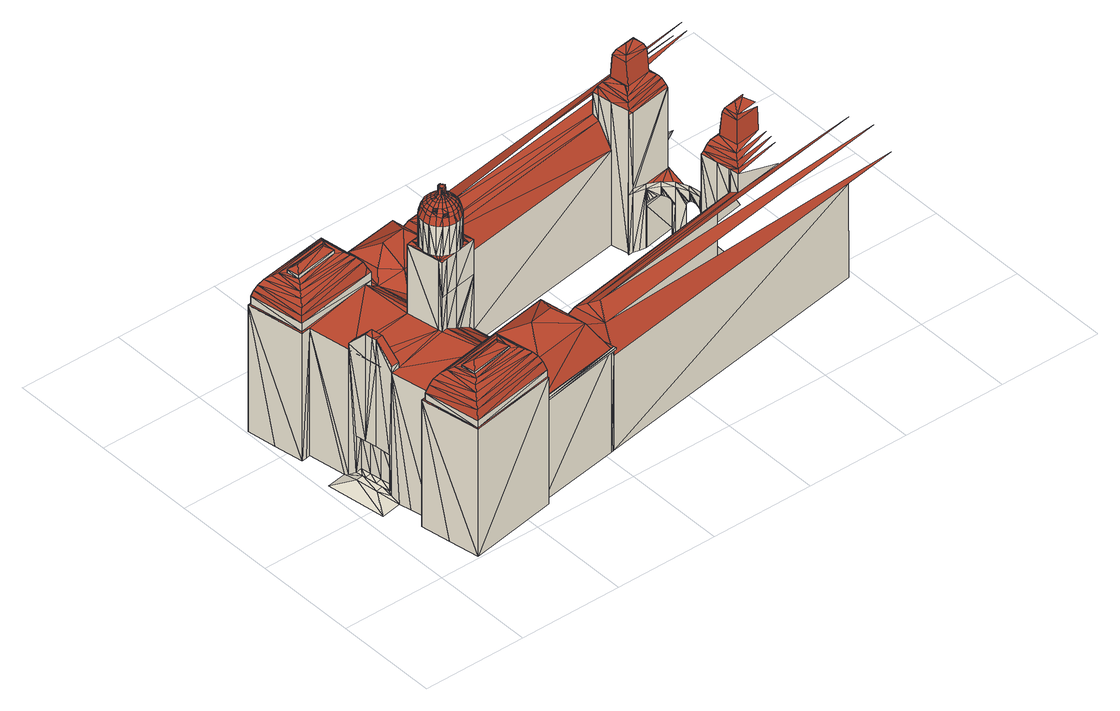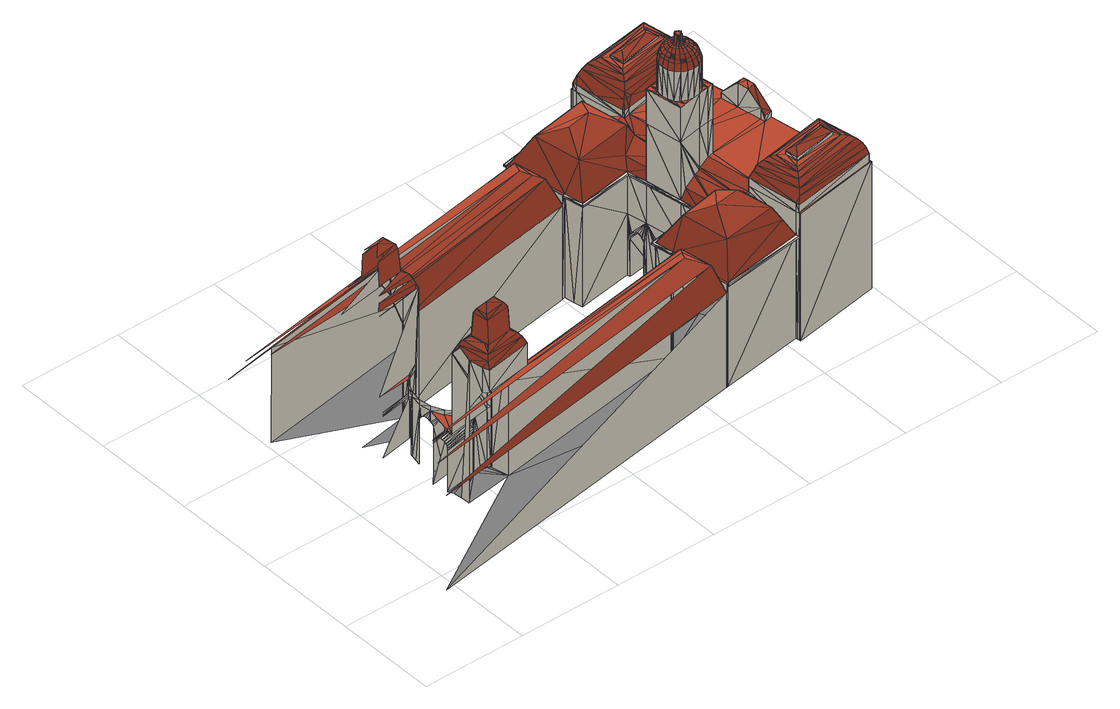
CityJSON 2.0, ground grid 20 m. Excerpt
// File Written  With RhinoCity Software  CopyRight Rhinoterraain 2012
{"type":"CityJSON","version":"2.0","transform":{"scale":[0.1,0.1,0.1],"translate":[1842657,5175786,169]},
"CityObjects":{
"building1":{"type":"Building","geometry":[{"type":"MultiSurface","lod":"2","boundaries":[[[0,1,2]],[[0,3,1]],[[4,2,5]],[[6,5,7]],[[4,0,2]],[[6,7,8]],[[6,4,5]],[[0,9,3]],[[10,6,8]],[[10,8,11]],[[12,10,11]],[[12,11,13]],[[9,3,14]],[[15,12,13]],[[9,0,14]],[[16,17,18]],[[0,4,19]],[[18,17,20]],[[4,6,21]],[[22,15,13]],[[6,10,23]],[[20,17,24]],[[14,0,19]],[[22,13,25]],[[19,4,21]],[[16,17,26]],[[26,17,24]],[[27,14,19]],[[22,25,28]],[[27,29,14]],[[30,20,24]],[[27,31,29]],[[32,22,28]],[[33,20,30]],[[30,24,31]],[[27,30,31]],[[16,18,26]],[[34,30,27]],[[34,35,30]],[[18,20,36]],[[35,33,30]],[[37,27,38]],[[36,20,33]],[[37,34,27]],[[26,24,31]],[[39,33,35]],[[32,28,40]],[[41,42,27]],[[37,43,34]],[[39,44,33]],[[45,46,27]],[[41,43,37]],[[47,32,40]],[[48,41,37]],[[44,36,33]],[[49,43,41]],[[50,40,51]],[[48,49,41]],[[26,18,36]],[[50,47,40]],[[35,34,52]],[[53,49,48]],[[45,49,53]],[[38,27,54]],[[55,56,57]],[[58,45,53]],[[58,49,45]],[[58,59,49]],[[60,61,36]],[[39,35,62]],[[34,43,63]],[[55,64,56]],[[52,34,65]],[[58,60,59]],[[55,57,66]],[[58,61,60]],[[64,56,67]],[[62,35,52]],[[34,63,65]],[[46,61,58]],[[27,68,54]],[[37,38,54,69]],[[70,66,71]],[[48,37,69]],[[44,39,72]],[[43,49,73]],[[57,56,74]],[[50,51,75]],[[76,71,77]],[[74,61,46]],[[63,52,65]],[[66,57,74]],[[72,39,62]],[[43,73,63]],[[74,26,61]],[[53,48,78]],[[79,55,66]],[[63,62,52]],[[36,44,80]],[[70,79,66]],[[55,81,64]],[[56,67,74]],[[49,59,82]],[[60,36,80]],[[76,70,71]],[[59,60,82]],[[68,83,54]],[[78,48,69]],[[80,44,72]],[[49,82,73]],[[64,67,84]],[[74,84,26]],[[58,53,85]],[[73,62,63]],[[83,69,54]],[[73,72,62]],[[86,77,87]],[[21,6,88]],[[86,76,77]],[[46,58,89]],[[85,53,78]],[[23,10,90]],[[60,80,82]],[[67,84,74]],[[82,72,73]],[[83,78,69]],[[82,80,72]],[[91,85,83]],[[85,78,83]],[[92,58,85]],[[89,58,92]],[[19,21,88]],[[86,87,93]],[[94,85,91]],[[94,89,85]],[[89,92,85]],[[95,86,93]],[[27,19,96,68]],[[95,93,97]],[[98,95,97]],[[10,12,99,90]],[[2,1,100]],[[5,2,100]],[[8,7,101]],[[11,8,102]],[[13,11,103]],[[7,5,104]],[[3,1,105]],[[106,97,107]],[[98,97,106]],[[40,28,108]],[[25,13,103]],[[51,40,109]],[[28,25,110]],[[32,47,111]],[[47,50,111]],[[106,107,112]],[[75,51,109]],[[12,15,113]],[[14,3,105]],[[50,75,114]],[[115,106,112]],[[22,32,116]],[[15,22,113]],[[117,112,118]],[[6,23,119]],[[117,115,112]],[[117,118,120]],[[40,108,109]],[[121,75,109]],[[108,28,122]],[[75,121,114]],[[88,6,96]],[[111,50,114]],[[83,68,123]],[[29,14,124]],[[19,88,96]],[[32,111,125]],[[91,83,123]],[[122,28,110]],[[23,90,119]],[[31,29,124]],[[74,46,89,126]],[[110,25,103]],[[103,11,102]],[[102,8,101]],[[32,125,116]],[[89,94,127]],[[1,128,100]],[[129,1,128]],[[101,7,104]],[[130,1,129]],[[131,1,130]],[[105,1,131]],[[132,5,100]],[[5,132,104]],[[26,31,133]],[[77,71,134]],[[22,116,113]],[[114,121,109]],[[66,74,126]],[[99,12,135]],[[96,6,119]],[[12,113,135]],[[108,111,109]],[[87,77,136]],[[93,87,137]],[[111,114,109]],[[94,91,123,127]],[[71,66,138]],[[112,107,139]],[[120,118,140]],[[97,93,137]],[[84,26,141]],[[117,120,140]],[[107,97,142]],[[118,112,143]],[[111,108,125]],[[125,108,122]],[[106,115,144]],[[124,14,105]],[[145,68,96]],[[115,117,144]],[[123,68,145]],[[81,64,146]],[[76,86,147]],[[64,84,146]],[[116,125,122]],[[70,76,148]],[[98,106,149]],[[95,98,150]],[[81,55,151]],[[86,95,147]],[[116,122,110]],[[55,79,152]],[[79,70,153]],[[90,99,119]],[[116,110,103]],[[113,116,103]],[[140,118,143]],[[126,89,127]],[[113,103,102]],[[154,31,124]],[[117,140,155]],[[112,139,143]],[[133,31,154]],[[139,107,156]],[[135,113,102]],[[144,117,155]],[[157,135,102]],[[119,99,158]],[[156,107,142]],[[159,101,104]],[[158,99,135]],[[128,129,100]],[[129,132,100]],[[130,132,129]],[[130,131,132]],[[160,161,162]],[[132,163,104]],[[106,144,164]],[[131,163,132]],[[160,165,161]],[[163,159,104]],[[142,97,137]],[[105,163,131]],[[166,101,159]],[[105,160,163]],[[167,26,133]],[[137,87,136]],[[157,102,101,166]],[[160,168,163]],[[169,170,171]],[[169,145,170]],[[169,123,145]],[[172,26,167]],[[163,173,159]],[[66,126,138]],[[134,71,174]],[[158,135,157]],[[168,173,163]],[[173,166,159]],[[141,26,172]],[[175,145,96]],[[176,123,169]],[[106,164,149]],[[177,178,169]],[[119,158,157,179]],[[96,119,180]],[[178,176,169]],[[181,157,166]],[[176,127,123]],[[71,138,174]],[[171,170,182]],[[170,145,183]],[[184,185,173]],[[177,169,186]],[[169,171,182]],[[187,168,160]],[[77,134,188,136]],[[173,181,166]],[[186,169,189]],[[98,149,150]],[[190,177,186]],[[191,177,190]],[[191,178,177]],[[192,96,180]],[[180,119,179]],[[190,186,189]],[[155,140,143]],[[170,183,182]],[[145,175,183]],[[190,189,193]],[[179,157,181]],[[189,169,194]],[[195,127,176]],[[173,180,181]],[[180,179,181]],[[192,180,173]],[[146,84,141]],[[191,190,196,197]],[[178,191,198]],[[194,169,199]],[[176,178,200]],[[196,190,193,201]],[[95,150,147]],[[139,144,143]],[[200,178,198]],[[193,189,202]],[[144,155,143]],[[189,194,202]],[[203,193,202]],[[204,196,201]],[[76,147,148]],[[198,191,197,205]],[[197,196,204,206]],[[194,199,202]],[[201,193,203,207]],[[96,192,208]],[[175,96,208]],[[195,176,209]],[[127,195,210]],[[204,201,211]],[[199,169,212]],[[187,160,213]],[[176,200,214]],[[200,198,215]],[[203,202,207]],[[173,168,187]],[[216,204,211]],[[217,200,215]],[[218,204,216]],[[204,218,219]],[[216,211,220]],[[205,197,206,221]],[[200,217,214]],[[70,148,222]],[[209,176,214]],[[210,195,209]],[[223,81,146]],[[218,216,224,219]],[[225,217,215]],[[226,81,223]],[[220,211,227]],[[211,201,207,228]],[[216,220,227,224]],[[151,81,226]],[[214,217,225]],[[151,55,152]],[[169,182,229,212]],[[204,219,230]],[[153,70,222]],[[152,79,153]],[[202,199,231]],[[192,173,187,208]],[[206,204,230,232]],[[219,224,233,234]],[[215,198,205,235]],[[224,227,236,233]],[[219,234,230]],[[225,215,237]],[[164,139,156]],[[227,211,238]],[[144,139,164]],[[230,234,233]],[[214,225,239]],[[207,240,241]],[[228,207,241]],[[239,225,237]],[[126,127,210]],[[236,227,238]],[[240,207,242]],[[199,212,231]],[[233,236,238]],[[230,233,238]],[[207,202,231,243]],[[221,206,232,244]],[[228,241,245]],[[237,215,235]],[[241,240,242,246]],[[205,221,247,235]],[[238,211,228,248]],[[183,175,249]],[[182,183,229]],[[228,245,250]],[[245,241,246,250]],[[242,207,243]],[[251,175,208]],[[247,221,244]],[[246,242,252,253]],[[254,187,213]],[[252,242,243]],[[250,246,253,255]],[[228,250,256]],[[253,252,243]],[[248,228,256]],[[232,230,257,258]],[[230,238,259,257]],[[149,164,156]],[[214,239,260]],[[149,156,142]],[[239,237,261]],[[250,255,256]],[[255,253,256]],[[253,243,256]],[[254,208,187]],[[244,232,258,262]],[[238,248,263,259]],[[247,244,264]],[[237,235,265,261]],[[266,267,268]],[[266,269,267]],[[175,251,249]],[[183,249,229]],[[260,239,261]],[[231,212,270]],[[248,256,271]],[[124,154,266]],[[154,269,266]],[[154,272,269]],[[154,273,272]],[[235,247,274,265]],[[149,142,137]],[[210,209,275]],[[209,214,275]],[[276,251,208]],[[154,277,273]],[[243,231,270,278]],[[154,279,277]],[[264,244,262,280]],[[154,281,279]],[[212,229,270]],[[154,282,281]],[[154,283,282]],[[283,284,282]],[[263,248,271,285]],[[286,284,283]],[[256,243,278,287]],[[247,264,288,274]],[[258,257,289,290]],[[257,259,291,289]],[[262,258,290]],[[214,260,292]],[[259,263,293,291]],[[150,149,137]],[[271,256,287,294]],[[262,290,295]],[[296,210,275]],[[275,214,292]],[[297,298,299]],[[260,261,292]],[[280,262,295,300]],[[288,264,280,301]],[[278,270,302]],[[303,126,210,296]],[[133,167,297]],[[167,298,297]],[[167,304,298]],[[293,263,285,305]],[[150,137,136]],[[167,306,304]],[[285,271,294,307]],[[261,265,308,309]],[[167,310,306]],[[289,291,311]],[[292,261,309]],[[167,312,310]],[[290,289,311,313]],[[291,293,311]],[[167,314,312]],[[167,315,314]],[[295,290,313,316]],[[167,317,315]],[[265,274,318,308]],[[300,295,316]],[[270,229,319]],[[301,280,300,320]],[[167,321,317]],[[167,322,321]],[[322,323,321]],[[274,288,324,318]],[[305,285,307,325]],[[326,313,311,327]],[[302,270,319]],[[311,293,305,328]],[[313,326,316]],[[326,327,329]],[[327,311,329]],[[287,278,330,331]],[[147,150,136]],[[278,302,319,330]],[[311,332,333,329]],[[288,301,334,324]],[[335,309,308]],[[276,208,336,337]],[[316,326,338]],[[172,141,339]],[[339,141,340]],[[141,341,340]],[[229,342,319]],[[333,332,343]],[[320,300,316,344]],[[141,345,341]],[[338,326,329]],[[294,287,331,346]],[[141,347,345]],[[348,316,338,349]],[[141,350,347]],[[124,105,351]],[[329,333,343,328]],[[147,136,188]],[[188,134,174]],[[328,305,325,352]],[[141,353,350]],[[307,294,346,354]],[[301,320,355,334]],[[208,254,336]],[[348,349,356]],[[141,357,353]],[[141,358,357]],[[329,328,359]],[[349,338,344,356]],[[141,360,358]],[[355,320,344]],[[344,338,361]],[[141,362,360]],[[126,303,138]],[[328,352,359]],[[325,307,354,363]],[[141,364,362]],[[364,365,362]],[[254,213,366]],[[352,325,363]],[[361,338,367]],[[368,296,369]],[[329,359,370]],[[292,309,371]],[[344,361,367,372]],[[368,303,296]],[[359,352,373,374]],[[355,344,372,375]],[[309,335,376]],[[338,329,370,377]],[[352,363,378,373]],[[334,355,375,379]],[[335,308,380,381]],[[324,334,379,382]],[[359,374,370]],[[367,338,377]],[[363,354,383,378]],[[318,324,382,384]],[[308,318,384,380]],[[374,373,370]],[[354,346,385,383]],[[373,386,387,370]],[[372,367,388,389]],[[390,188,174]],[[388,367,377]],[[335,381,376]],[[371,309,376]],[[346,331,391,385]],[[319,342,392]],[[389,388,377]],[[375,372,389,393]],[[394,389,377,395]],[[266,268,396]],[[268,267,397]],[[124,266,398]],[[387,386,399]],[[267,269,400]],[[331,330,401,391]],[[402,403,303]],[[303,403,138]],[[138,404,174]],[[370,387,399,405]],[[373,378,406]],[[330,319,392,401]],[[269,272,407]],[[368,369,408]],[[377,370,409]],[[394,395,410]],[[272,273,411]],[[370,405,409]],[[395,377,412,410]],[[379,375,393,413]],[[412,377,414]],[[414,377,409]],[[273,277,415]],[[378,383,416,406]],[[376,381,380]],[[342,229,417]],[[405,418,409]],[[412,414,409,418]],[[405,373,406,419]],[[277,279,420]],[[393,389,421]],[[342,422,392]],[[279,281,423]],[[148,147,188,390]],[[281,282,423]],[[389,412,424,421]],[[403,404,138]],[[404,390,174]],[[282,284,425]],[[283,154,426]],[[402,303,368]],[[382,379,413,427]],[[284,286,428]],[[286,283,429]],[[418,405,419,430]],[[133,154,431]],[[412,418,430,432]],[[249,251,433]],[[229,249,434]],[[416,383,385,435]],[[413,393,421,436]],[[424,412,432]],[[419,406,416,437]],[[384,382,427,438]],[[251,276,433]],[[439,337,336]],[[440,403,402]],[[297,299,441]],[[385,391,442,435]],[[133,297,443]],[[299,298,444]],[[422,342,417]],[[380,384,438,445]],[[298,304,446]],[[436,421,424,447]],[[304,306,448]],[[371,376,449]],[[430,419,437,450]],[[306,310,451]],[[376,380,445,452]],[[276,337,433]],[[222,148,390]],[[391,401,453,442]],[[424,432,454,447]],[[310,312,455]],[[427,413,436,456]],[[432,430,450,454]],[[440,402,368]],[[312,314,457]],[[146,223,403]],[[403,223,404]],[[404,153,390]],[[458,459,403]],[[223,153,404]],[[437,416,435,460]],[[153,222,390]],[[392,422,461]],[[458,462,459]],[[314,315,463]],[[226,153,223]],[[401,392,464,453]],[[449,376,452]],[[226,151,153]],[[465,124,351]],[[151,152,153]],[[315,317,466]],[[317,321,466]],[[268,397,396]],[[398,266,396]],[[465,124,398]],[[267,400,397]],[[321,323,467]],[[322,167,468]],[[323,322,469]],[[269,407,400]],[[445,438,470]],[[438,471,470]],[[272,411,407]],[[471,438,472]],[[445,470,473]],[[273,415,411]],[[461,422,417]],[[392,461,464]],[[438,427,456,474]],[[296,275,475]],[[275,292,475]],[[456,436,447,476]],[[417,229,434]],[[172,167,477]],[[277,420,415]],[[470,471,472,478]],[[369,296,475]],[[445,473,479]],[[450,437,460,480]],[[172,339,481]],[[339,340,482]],[[340,341,483]],[[341,345,484]],[[279,423,420]],[[473,470,478,479]],[[460,435,442,485]],[[345,347,486]],[[472,438,474]],[[282,425,423]],[[347,350,487]],[[447,454,488,476]],[[284,428,425]],[[154,431,426]],[[429,283,426]],[[286,429,428]],[[350,353,489]],[[454,450,480,488]],[[478,472,490,491]],[[353,357,492]],[[493,461,417]],[[479,478,491,494]],[[337,439,433]],[[490,472,474]],[[249,433,434]],[[464,461,493]],[[357,358,495]],[[371,449,496]],[[445,479,497]],[[408,498,499]],[[408,369,475]],[[491,490,474]],[[442,453,500,485]],[[292,371,501]],[[358,360,502]],[[439,336,503]],[[360,362,502]],[[504,133,431]],[[362,365,505]],[[364,141,506]],[[365,364,507]],[[449,452,508]],[[452,445,497,509]],[[479,494,497]],[[494,491,497]],[[491,474,497]],[[510,440,368]],[[474,456,476,511]],[[512,476,488]],[[513,476,512]],[[368,408,499]],[[299,444,441]],[[443,297,441]],[[504,133,443]],[[476,513,514]],[[298,446,444]],[[453,464,515,500]],[[480,460,485,516]],[[512,488,517]],[[304,448,446]],[[498,408,475]],[[513,512,518,514]],[[306,451,448]],[[508,452,509]],[[517,488,519]],[[493,417,520]],[[512,517,519,518]],[[464,493,515]],[[476,514,511]],[[310,455,451]],[[496,449,508]],[[514,518,521,522]],[[510,368,523]],[[511,514,522]],[[499,498,524]],[[312,457,455]],[[518,519,525,521]],[[488,480,516,526]],[[511,522,521]],[[497,474,511,527]],[[213,160,528]],[[519,488,526]],[[146,141,529]],[[530,439,503]],[[314,463,457]],[[493,520,515]],[[351,465,531]],[[315,466,463]],[[396,397,531]],[[465,396,531]],[[525,519,526]],[[516,485,500,532]],[[397,400,531]],[[511,521,526]],[[508,509,533]],[[521,525,526]],[[321,467,466]],[[465,398,396]],[[167,534,468]],[[323,469,467]],[[469,322,468]],[[496,508,533]],[[531,535,503]],[[520,417,434]],[[400,535,531]],[[477,167,534]],[[509,497,527,536]],[[407,535,400]],[[439,530,433]],[[527,511,526,537]],[[535,530,503]],[[411,535,407]],[[526,516,532,537]],[[533,509,538]],[[415,535,411]],[[532,500,515,539]],[[475,292,501]],[[524,498,475]],[[371,496,501]],[[420,535,415]],[[477,172,481]],[[481,339,482]],[[340,483,482]],[[496,533,538]],[[341,484,483]],[[515,520,540]],[[345,486,484]],[[423,535,420]],[[538,509,536]],[[530,503,541]],[[542,543,544]],[[347,487,486]],[[425,535,423]],[[540,520,434]],[[428,535,425]],[[350,489,487]],[[431,545,426]],[[545,429,426]],[[429,535,428]],[[545,535,429]],[[515,540,539]],[[353,492,489]],[[536,527,537,546]],[[357,495,492]],[[537,532,539,546]],[[545,504,535]],[[358,502,495]],[[538,536,546]],[[362,505,502]],[[540,547,539]],[[504,441,535]],[[441,444,535]],[[365,507,505]],[[141,548,506]],[[444,446,535]],[[507,364,506]],[[160,162,549]],[[165,161,550]],[[523,368,551]],[[547,546,539]],[[446,448,535]],[[529,141,548]],[[160,105,549]],[[547,538,546]],[[552,542,530]],[[530,552,433]],[[535,553,530]],[[433,475,434]],[[504,443,441]],[[501,540,434]],[[554,542,544]],[[552,530,541]],[[448,553,535]],[[501,547,540]],[[501,538,547]],[[162,161,555]],[[368,499,551]],[[496,538,501]],[[552,554,542]],[[552,475,433]],[[553,552,530]],[[475,501,434]],[[544,556,541]],[[451,553,448]],[[455,553,451]],[[457,553,455]],[[463,553,457]],[[552,524,475]],[[466,553,463]],[[499,524,557]],[[467,553,466]],[[556,554,544]],[[558,552,541]],[[469,553,467]],[[534,477,468]],[[477,469,468]],[[557,524,552]],[[477,553,469]],[[556,558,541]],[[477,481,553]],[[481,482,553]],[[482,483,553]],[[483,484,553]],[[366,213,528]],[[553,559,552]],[[484,559,553]],[[510,523,560]],[[486,559,484]],[[487,559,486]],[[551,499,557]],[[560,523,551]],[[489,559,487]],[[559,557,552]],[[492,559,489]],[[495,559,492]],[[502,559,495]],[[556,561,554]],[[558,557,552]],[[505,559,502]],[[507,559,505]],[[548,529,506]],[[529,507,506]],[[529,559,507]],[[336,254,562]],[[254,366,562]],[[351,105,563]],[[503,336,562]],[[564,366,528]],[[528,160,549]],[[366,564,562]],[[105,563,549]],[[510,560,565]],[[550,161,566]],[[549,162,567]],[[560,551,565]],[[161,566,555]],[[567,162,555]],[[351,531,568]],[[531,503,569]],[[541,503,569]],[[544,543,570]],[[440,510,571]],[[544,541,572]],[[562,564,528]],[[551,557,573]],[[146,529,574]],[[146,403,575]],[[458,403,576]],[[577,351,563]],[[403,440,576]],[[462,459,578]],[[462,458,578]],[[503,562,569]],[[559,529,579]],[[557,559,579]],[[561,556,580]],[[565,551,573]],[[557,558,581]],[[582,351,577]],[[558,556,581]],[[510,565,571]],[[568,351,582]],[[568,531,569]],[[541,569,583]],[[544,570,572]],[[584,528,549]],[[562,528,584]],[[572,541,583]],[[549,563,585]],[[563,586,585]],[[587,550,566]],[[549,585,567]],[[573,557,579]],[[586,588,585]],[[566,587,555]],[[587,567,555]],[[589,563,586]],[[590,549,567]],[[569,562,584]],[[590,584,549]],[[589,577,563]],[[589,586,588]],[[585,591,567]],[[571,565,573]],[[529,592,579]],[[575,146,574]],[[574,529,592]],[[591,590,567]],[[440,571,576]],[[579,557,581]],[[577,582,584]],[[580,556,593]],[[582,569,584]],[[556,593,581]],[[591,585,594]],[[577,584,589]],[[568,569,582]],[[572,570,595]],[[569,584,590]],[[589,584,591]],[[591,584,590]],[[572,595,596]],[[575,403,576]],[[583,569,590]],[[596,572,590]],[[572,583,590]],[[459,597,578]],[[598,591,594]],[[458,576,599]],[[578,458,599]],[[571,573,600]],[[598,594,601]],[[600,573,579]],[[601,594,602]],[[592,574,579]],[[574,600,579]],[[603,604,580]],[[600,579,581]],[[576,571,600]],[[603,580,593]],[[605,600,581]],[[593,603,581]],[[600,574,606]],[[603,605,581]],[[574,607,606]],[[600,606,605]],[[607,608,606]],[[575,574,607]],[[609,607,608]],[[606,610,605]],[[611,576,600,605]],[[609,575,607]],[[612,609,608]],[[610,611,605]],[[610,606,613]],[[575,576,609]],[[614,610,613]],[[609,576,612]],[[612,576,610]],[[610,576,611]],[[599,576,611]],[[578,597,615]],[[615,578,611]],[[578,599,611]],[[614,613,616]],[[614,616,617]],[[589,588,618]],[[589,591,618]],[[591,598,619]],[[598,601,620]],[[601,602,621]],[[606,608,622]],[[613,606,622]],[[612,608,623]],[[616,613,624]],[[617,616,625]],[[585,588,626]],[[627,598,620]],[[618,591,619]],[[619,598,627]],[[620,601,621]],[[608,623,622]],[[624,613,622]],[[594,585,628]],[[625,616,624]],[[602,594,629]],[[618,588,630]],[[612,610,631]],[[610,614,632]],[[614,617,633]],[[634,621,635]],[[634,620,621]],[[636,620,634]],[[634,635,637]],[[636,627,620]],[[636,634,637]],[[638,627,636]],[[638,636,637]],[[638,619,627]],[[639,638,637]],[[640,619,638]],[[640,618,619]],[[639,637,641]],[[640,642,618]],[[639,640,638]],[[643,639,641]],[[643,641,644]],[[642,618,645]],[[642,640,645]],[[640,639,646]],[[647,643,644]],[[645,640,648]],[[649,644,650]],[[647,644,649]],[[645,618,651]],[[652,649,650,653]],[[626,588,630]],[[648,654,655]],[[645,648,651]],[[656,652,653]],[[656,653,657]],[[658,659,660]],[[661,658,660]],[[662,661,660]],[[663,662,660]],[[664,663,660]],[[658,661,665]],[[659,658,666]],[[664,623,663]],[[662,661,667]],[[660,659,668]],[[663,662,667]],[[664,660,669]],[[622,623,664]],[[661,667,665]],[[658,665,666]],[[659,666,668]],[[623,663,667]],[[655,654,670]],[[651,648,655]],[[621,602,671]],[[672,622,664]],[[672,624,622]],[[673,664,669]],[[656,657,674]],[[673,672,664]],[[675,624,672]],[[675,625,624]],[[676,673,669]],[[676,669,677]],[[651,655,678]],[[623,667,679]],[[675,672,673]],[[651,678,680]],[[680,678,681]],[[678,655,682]],[[650,644,683]],[[637,635,684]],[[644,641,685]],[[641,637,686]],[[635,621,687]],[[666,665,688]],[[665,667,689]],[[674,657,690]],[[676,677,691]],[[656,674,690]],[[692,677,693]],[[623,679,694]],[[691,677,692]],[[667,679,689]],[[657,653,695]],[[655,670,696]],[[682,655,697]],[[665,689,688]],[[698,676,691]],[[699,682,697]],[[700,692,693]],[[700,691,692]],[[653,650,683,695]],[[643,647,701]],[[700,676,698]],[[702,699,697]],[[652,656,703]],[[704,700,693,705]],[[700,698,691]],[[679,694,689]],[[639,643,706]],[[697,655,696]],[[707,702,697]],[[704,705,708]],[[647,649,701]],[[690,657,709]],[[710,707,697]],[[689,694,711]],[[711,694,712]],[[713,704,708]],[[694,714,712]],[[649,652,703,715]],[[689,711,716]],[[648,640,717]],[[640,646,718]],[[719,710,697]],[[689,716,720]],[[656,690,721]],[[651,618,722]],[[689,720,723]],[[713,708,724]],[[646,639,706,725]],[[688,689,726]],[[689,723,727]],[[655,648,717]],[[697,696,728]],[[719,697,729]],[[730,719,729]],[[689,727,731]],[[732,730,729]],[[689,733,726]],[[689,731,733]],[[734,732,729]],[[729,697,728]],[[693,677,735]],[[677,669,736]],[[681,678,737]],[[738,734,729]],[[680,681,739]],[[669,660,740]],[[678,682,741]],[[742,743,744]],[[617,625,745]],[[746,738,729]],[[682,699,747]],[[733,731,748]],[[744,746,729]],[[742,744,749]],[[733,748,750]],[[660,668,751]],[[724,708,752]],[[749,744,729]],[[733,750,753]],[[713,724,752]],[[708,705,754]],[[666,665,755]],[[668,666,755]],[[733,753,756]],[[733,756,757]],[[726,733,758]],[[733,757,759]],[[705,693,735,754]],[[673,676,760]],[[704,713,761]],[[729,728,762]],[[749,729,763]],[[733,759,764]],[[726,758,765]],[[733,764,758]],[[766,749,763]],[[665,689,767]],[[763,729,762]],[[625,675,768]],[[759,769,764]],[[770,771,764]],[[769,770,764]],[[676,700,760]],[[752,708,772]],[[771,773,764]],[[766,774,775]],[[623,694,776]],[[774,766,763]],[[675,673,777]],[[764,773,758]],[[700,704,761,778]],[[775,774,779]],[[780,774,763]],[[781,780,763]],[[612,623,631]],[[758,773,782]],[[783,763,762]],[[713,752,784]],[[785,781,763]],[[765,758,785]],[[785,786,781]],[[785,787,786]],[[782,773,788]],[[758,782,789]],[[783,785,763]],[[758,789,790]],[[785,791,787]],[[772,708,754]],[[758,790,792]],[[765,785,783]],[[758,792,785]],[[785,793,791]],[[782,788,794]],[[785,795,793]],[[785,792,795]],[[711,712,796]],[[694,714,797]],[[712,714,798]],[[735,677,736]],[[716,711,799]],[[720,716,800]],[[723,720,801]],[[713,784,761]],[[689,733,767]],[[736,669,740]],[[727,723,802]],[[740,660,751]],[[784,752,772]],[[731,727,803]],[[748,731,803]],[[750,748,804]],[[753,750,804]],[[751,668,755]],[[665,767,755]],[[756,753,805]],[[700,778,760]],[[757,756,806]],[[733,758,767]],[[759,757,807]],[[761,784,772]],[[761,772,754]],[[769,759,808]],[[771,770,809]],[[770,769,810]],[[771,773,809]],[[811,778,735]],[[778,761,754,735]],[[673,760,812]],[[773,788,809]],[[813,778,811]],[[797,714,814]],[[814,714,798]],[[758,785,815]],[[816,778,813]],[[811,735,736]],[[799,711,796]],[[712,798,796]],[[716,799,800]],[[720,800,801]],[[776,694,797]],[[813,811,736]],[[673,812,777]],[[723,801,802]],[[768,675,777]],[[727,802,803]],[[748,803,804]],[[760,813,736]],[[816,813,760]],[[778,816,760]],[[767,758,815]],[[760,736,740]],[[812,760,740]],[[812,740,817]],[[776,817,797]],[[776,818,817]],[[819,812,817]],[[818,820,817]],[[820,819,817]],[[777,812,819]],[[820,768,819]],[[768,777,819]]],"semantics":{"surfaces":[{"type":"WallSurface"},{"type":"RoofSurface"},{"type":"GroundSurface"}],"values":[0,0,1,0,1,1,0,0,1,1,1,1,2,1,0,0,1,0,0,1,1,0,0,1,1,2,2,0,1,0,0,0,1,0,0,0,0,0,0,0,0,0,0,0,2,0,1,1,0,0,1,0,1,0,0,0,0,0,0,0,0,0,0,0,0,0,0,0,0,0,0,0,0,0,1,0,2,0,0,0,0,1,0,1,0,0,0,1,1,0,0,1,0,0,0,1,1,0,0,0,0,0,0,0,1,0,0,1,0,0,2,0,1,0,0,0,1,0,1,0,1,1,0,0,0,0,0,0,0,1,0,1,1,0,0,0,1,1,1,1,1,0,1,1,1,1,0,2,1,1,1,1,0,1,1,0,1,1,1,2,1,1,1,1,0,0,0,1,0,1,1,1,0,0,1,2,1,1,1,1,0,2,1,1,1,1,1,1,0,2,1,2,2,2,1,0,2,1,1,1,1,1,0,1,0,1,1,0,1,0,1,1,1,2,1,1,0,1,1,1,2,1,0,1,2,1,2,1,1,1,1,0,1,1,1,0,1,1,1,1,1,1,2,1,0,2,1,1,0,1,1,1,1,1,0,0,0,0,0,0,1,0,0,0,1,0,1,0,2,1,1,0,0,0,0,2,0,0,0,1,0,0,2,1,0,1,1,1,0,1,1,0,0,0,0,1,1,1,1,1,0,1,1,0,0,0,0,0,0,1,0,0,0,1,1,0,0,0,0,2,1,0,1,1,1,1,0,0,0,0,0,0,1,1,1,1,0,1,1,1,0,0,1,1,1,1,0,1,1,1,0,1,1,1,1,1,1,0,0,2,1,0,2,1,1,1,2,1,0,1,1,0,1,0,1,1,1,1,1,1,0,1,1,1,1,1,1,1,0,1,1,1,0,1,1,1,1,1,1,1,1,1,0,0,1,1,1,1,1,1,1,1,1,1,1,1,1,1,1,1,1,0,1,1,1,1,1,1,1,1,0,0,0,0,0,0,1,0,0,0,0,1,1,0,0,1,0,1,0,1,0,0,0,0,0,1,0,1,1,1,1,1,1,1,1,1,1,0,0,0,0,1,1,1,1,0,0,0,1,1,0,1,1,0,1,0,0,1,1,0,0,1,0,1,1,0,1,0,0,0,1,1,1,0,1,1,1,1,1,1,1,1,1,1,1,1,0,0,0,0,1,1,0,1,1,0,1,0,2,1,1,1,1,0,1,1,1,1,0,0,1,1,0,1,1,0,0,1,1,0,0,1,1,1,1,1,0,1,1,1,1,0,1,1,1,1,1,1,1,1,1,1,1,1,1,1,1,1,0,0,1,0,1,1,1,0,0,0,1,0,1,0,0,0,1,1,1,0,1,1,1,0,1,1,1,1,1,0,1,1,0,1,1,1,0,1,0,0,1,0,1,0,0,0,0,0,1,0,0,1,2,1,0,0,1,1,1,1,1,0,1,1,0,1,0,0,1,1,0,1,0,0,1,0,1,0,1,1,1,0,1,1,1,0,0,0,0,0,0,1,0,0,0,0,0,1,0,0,2,0,0,0,0,0,0,0,0,0,0,0,1,1,0,1,1,0,1,0,1,0,0,1,0,2,0,1,0,1,1,0,0,0,0,0,1,1,0,1,0,0,1,0,0,0,0,0,1,1,0,1,1,0,1,0,0,0,1,1,1,0,1,1,0,0,1,0,2,0,0,0,0,1,1,1,1,1,1,1,1,1,0,0,0,1,0,1,1,1,0,0,1,0,0,1,1,1,0,1,0,1,1,1,1,1,0,1,1,1,1,1,1,2,1,0,0,0,0,0,0,1,1,0,1,0,1,0,0,0,0,0,1,0,1,0,2,1,0,0,1,0,0,1,0,0,1,0,0,0,0,0,0,0,1,0,0,0,0,0,0,0,0,0,1,0,0,0,0,0,0,0,0,1,0,1,0,0,0,0,0,0,0,0,0,0,0,0,0,1,0,0,2,0,0,0,0,0,0,0,1,0,0,0,1,1,0,1,1,0,0,0,0,0,0,0,0,0,0,0,1,0,0,0,0,0,0,1,0,0,0,0,0,0,1,0,0,1,0,0,1,1,0,0,0,0,0,0,0,0,0,0,0,0,1,1,2,1,1,1,1,0,1,0,0,1,0,0,0,0,0,0,1,0,1,1,2,0,0,2,1,0,0,1,0,0,0,1,0,2,0,1,2,0,0,0,1,1,0,0,0,0,0,1,0,0,0,2,1,1,1,2,2,0,1,0,2,2,0,1,0,0,0,0,0,1,0,0,0,0,0,0,0,0,0,0,0,0,1,0,0,1,1,1,1,0,0,0,0,1,0,0,0,0,0,0,0,0,2,2,0,1,2,2,0,1,0,1,0,0,0,0,0,0,0,1,1,2,0,1,1,1,0,1,2,1,1,0,1,0,1,1,0,1,1,1,1,2,0,1,1,0,0,0,1,0,1,0,1,0,1,0,0,1,0,1,1,1,2,0,1,1,0,1,1,2,1,0,0,0,1,1,0,0,0,0,0,0,0,0,2,1,2,1,0,0,0,0,2,0,0,1,0,0,1,1,1,0,0,1,1,0,2,1,0,0,0,1,1,1,1,0,0,0,1,1,1,1,2,1,0,1,0,0,0,1,0,0,0,1,1,1,0,1,1,0,0,1,0,0,1,1,1,0,0,0,1,0,1,0,0,0,0,0,1,2,0,1,1,0,0,1,0,0,0,0,0,0,0,0,0,1,1,0,0,0,1,0,0,1,0,0,0,0,0,0,1,1,0,0,1,1,0,0,0,0,0,0,1,1,1,0,0,0,0,0,0,1,0,0,0,0,0,1,1,0,0,2,0,1,0,1,0,0,0,2,0,0,1,0,0,0,0,0,0,0,0,0,1,0,0,0,0,0,0,0,0,2,0,1,0,0,0,1,1,1,0,1,1,0,0,0,0,1,0,0,1,0,1,0,1,1,0,0,0,2,0,1,1,2,0,2,2,1,0,1,0,0,0,0,2,1,1,0,0,0,0,1,1,1,1,1,1,1,0,0,1,0,0,1,0,0]}}]}
},
"vertices":[
[60,120,261],[80,4,1],[80,4,261],[70,62,1],[64,116,261],[82,8,261],[64,116,275],[82,8,275],[86,14,292],[60,120,1],[69,112,292],[90,19,303],[75,109,303],[96,28,313],[82,123,1],[83,103,313],[13,295,1],[30,180,1],[44,262,17],[82,123,261],[50,220,17],[87,119,261],[93,96,320],[87,119,275],[69,186,1],[103,37,320],[52,301,1],[67,203,261],[111,46,324],[74,163,1],[67,203,9],[70,186,1],[103,90,324],[64,222,17],[66,206,92],[66,206,17],[58,264,17],[63,236,310],[67,203,273],[63,236,17],[117,56,324],[63,236,261],[61,244,261],[63,236,92],[59,258,17],[59,258,261],[53,293,261],[112,83,324],[61,244,310],[59,258,92],[112,83,328],[117,56,328],[81,208,17],[59,258,310],[84,205,273],[4,483,261],[22,371,1],[22,371,261],[53,293,273],[56,278,92],[56,278,17],[53,293,5],[75,238,17],[75,238,92],[13,427,1],[81,208,92],[25,376,261],[31,372,1],[84,205,261],[78,239,310],[8,481,278],[25,376,278],[72,260,17],[72,260,92],[40,374,261],[129,72,337],[11,478,290],[28,379,290],[75,261,310],[8,481,261],[69,280,17],[4,483,1],[69,280,92],[78,239,261],[40,374,1],[70,286,283],[16,474,301],[32,384,301],[148,130,261],[69,296,261],[148,130,275],[75,261,261],[69,296,273],[38,392,311],[70,286,261],[25,469,311],[222,142,261],[44,402,317],[35,462,317],[213,136,292],[252,33,261],[246,41,292],[240,45,303],[232,50,313],[251,36,275],[250,43,1],[45,456,321],[52,411,321],[202,71,324],[202,71,328],[222,57,320],[197,98,324],[60,424,321],[218,125,313],[197,98,328],[56,448,321],[212,116,320],[56,448,328],[60,424,328],[222,142,275],[69,438,338],[186,82,337],[214,63,324],[195,238,261],[234,205,1],[207,108,324],[180,402,261],[184,303,261],[252,33,1],[252,35,1],[251,36,1],[251,40,1],[251,36,261],[226,257,1],[180,402,278],[225,134,303],[182,410,301],[173,416,311],[194,404,261],[145,437,321],[130,447,338],[211,338,1],[165,422,317],[145,437,328],[142,462,321],[196,231,261],[178,502,1],[168,499,301],[172,504,290],[156,481,317],[162,490,311],[176,512,1],[176,512,261],[177,509,261],[229,232,1],[142,462,328],[158,429,321],[229,138,292],[223,137,292],[250,43,275],[250,43,213],[251,36,210],[251,36,214],[250,43,261],[152,474,321],[250,43,210],[244,84,275],[221,288,1],[244,84,234],[195,238,402],[196,231,331],[196,231,402],[216,307,1],[234,139,261],[194,404,278],[207,233,261],[184,303,402],[194,262,402],[192,273,402],[233,144,275],[233,144,261],[234,139,275],[207,233,402],[207,233,331],[223,137,261],[229,138,261],[195,260,402],[250,142,261],[187,407,290],[200,252,402],[194,262,462],[192,273,462],[233,144,259],[200,252,462],[205,247,402],[184,303,331],[198,263,476],[197,273,476],[194,285,462],[208,244,402],[194,285,402],[204,255,478],[208,244,462],[205,247,462],[202,263,482],[199,283,478],[201,274,482],[210,247,476],[239,174,248],[195,305,331],[195,305,261],[206,256,482],[218,239,402],[264,74,268],[195,305,402],[198,292,462],[205,260,484],[195,287,402],[205,262,484],[206,263,485],[206,259,484],[201,283,482],[177,509,278],[178,505,1],[207,261,485],[198,292,402],[177,509,1],[208,260,485],[213,250,482],[230,237,402],[207,266,488],[218,239,462],[206,274,488],[208,262,487],[207,264,487],[203,293,476],[209,260,487],[199,295,462],[211,260,488],[199,295,402],[213,247,478],[214,247,479],[215,246,478],[220,243,476],[207,281,488],[214,248,481],[216,246,479],[205,291,482],[216,254,488],[230,237,331],[216,247,481],[230,237,248],[218,244,478],[218,245,479],[249,167,268],[218,246,481],[221,246,482],[214,268,494],[213,274,494],[217,264,494],[207,303,402],[207,303,462],[214,279,494],[221,260,494],[211,288,488],[210,300,476],[234,205,78],[234,204,87],[234,204,82],[233,206,91],[230,237,462],[223,251,488],[233,210,95],[232,214,97],[212,298,482],[215,308,331],[234,238,246],[231,218,98],[230,241,476],[231,223,97],[217,284,494],[230,227,95],[230,230,91],[229,232,78],[229,232,87],[225,258,494],[229,233,82],[230,244,482],[216,293,488],[220,270,496],[220,274,496],[222,267,496],[215,308,402],[225,265,496],[231,250,488],[220,277,496],[215,308,250],[226,257,79],[225,257,88],[226,256,84],[222,281,496],[220,288,494],[234,238,462],[194,404,250],[225,260,93],[228,263,496],[225,263,96],[231,257,494],[219,305,476],[215,308,462],[224,267,98],[227,270,501],[223,272,99],[225,274,501],[222,277,98],[222,281,96],[226,276,501],[221,285,93],[220,302,482],[241,239,462],[224,283,496],[221,287,88],[221,288,79],[221,288,84],[222,297,488],[231,262,496],[225,274,514],[227,270,514],[230,268,501],[229,270,514],[240,243,476],[239,246,482],[227,270,402],[229,270,402],[225,290,494],[217,309,462],[270,189,230],[241,239,242],[228,277,514],[216,307,79],[216,307,86],[216,308,89],[241,239,402],[230,268,402],[228,280,501],[216,310,93],[238,251,488],[215,314,96],[226,276,402],[228,277,402],[214,318,98],[280,205,1],[232,267,501],[214,322,99],[236,258,494],[228,285,496],[228,280,402],[213,327,98],[212,331,96],[232,267,514],[211,335,93],[228,280,514],[211,337,89],[235,263,496],[211,338,79],[211,338,84],[294,127,293],[232,281,514],[208,403,243],[217,309,248],[236,271,514],[228,310,402],[232,281,501],[236,269,501],[236,269,514],[231,286,496],[228,310,462],[235,278,514],[238,265,496],[230,291,494],[229,307,476],[226,310,462],[230,298,488],[241,260,494],[229,303,482],[245,255,488],[236,269,402],[236,271,402],[234,281,514],[234,281,501],[178,502,278],[247,250,482],[251,245,462],[235,285,496],[234,281,402],[235,278,402],[279,211,82],[279,211,87],[279,212,78],[238,272,402],[278,213,91],[249,248,476],[194,404,213],[178,502,213],[178,502,261],[238,272,501],[241,267,496],[278,217,95],[226,310,243],[239,274,514],[237,278,402],[277,221,97],[237,278,501],[236,290,494],[237,278,514],[276,225,98],[245,264,494],[262,242,402],[239,274,501],[242,271,496],[276,230,97],[238,283,496],[251,245,402],[275,234,95],[241,281,496],[275,237,91],[274,239,78],[237,297,488],[274,239,87],[274,240,82],[243,274,496],[274,239,1],[242,278,496],[273,244,331],[273,244,402],[250,260,488],[240,288,494],[247,269,494],[238,302,482],[262,242,230],[194,488,243],[270,263,84],[254,257,482],[270,264,79],[270,264,88],[239,305,476],[270,267,93],[244,284,494],[269,270,96],[240,309,402],[248,274,494],[269,274,98],[240,309,462],[256,255,476],[247,279,494],[268,279,99],[244,294,488],[267,284,98],[177,509,214],[178,502,210],[253,267,488],[259,253,402],[177,509,210],[267,288,96],[259,253,462],[279,212,1],[266,292,93],[266,294,88],[266,295,79],[265,295,84],[241,303,479],[241,302,481],[243,301,481],[241,303,478],[247,298,482],[262,316,331],[250,288,488],[262,316,1],[243,302,479],[243,302,478],[254,274,488],[262,316,79],[262,316,86],[262,317,89],[262,319,93],[258,265,482],[261,322,96],[260,327,98],[253,282,488],[259,331,99],[245,300,481],[245,300,479],[258,336,98],[260,255,402],[246,301,478],[258,340,96],[250,314,402],[248,301,476],[228,310,242],[241,368,230],[261,264,476],[262,316,402],[257,343,93],[280,205,213],[270,264,1],[256,346,89],[256,346,79],[256,347,84],[250,304,402],[250,304,462],[207,476,268],[253,292,482],[252,286,487],[251,287,487],[252,288,485],[264,263,462],[259,274,482],[253,284,487],[253,286,485],[254,284,485],[264,263,402],[254,287,484],[253,289,484],[216,414,268],[250,314,230],[255,285,484],[258,283,482],[256,294,476],[379,94,268],[255,354,1],[273,244,213],[280,205,127],[262,274,476],[252,302,402],[266,295,1],[273,244,127],[258,296,462],[260,284,476],[258,296,402],[265,274,462],[265,274,402],[284,213,214],[273,244,211],[280,205,211],[284,213,211],[273,244,1],[263,286,462],[263,286,402],[256,346,1],[413,70,213],[413,70,210],[247,385,268],[262,316,213],[262,316,127],[262,316,211],[420,66,214],[261,351,211],[255,354,213],[261,351,214],[255,354,127],[242,433,295],[255,354,211],[364,186,268],[413,70,1],[342,135,293],[291,440,295],[420,66,210],[419,71,214],[387,222,1],[387,222,213],[387,222,211],[313,492,268],[391,228,211],[327,400,268],[356,410,1],[339,526,1],[339,526,213],[393,185,1],[342,531,210],[362,373,213],[362,373,211],[369,370,214],[390,204,1],[391,228,214],[393,185,213],[419,71,194],[416,70,1],[419,71,210],[419,71,1],[399,187,1],[399,187,214],[399,187,194],[362,373,1],[369,370,211],[426,100,241],[393,185,211],[399,187,211],[339,526,210],[415,162,241],[342,531,214],[356,410,213],[430,149,248],[445,135,256],[362,411,211],[356,410,211],[362,411,214],[362,411,194],[359,410,1],[362,411,1],[341,526,1],[343,526,194],[343,526,213],[343,526,1],[364,438,241],[354,501,241],[343,526,210],[372,451,246],[386,473,256],[788,253,1],[788,253,194],[793,226,241],[795,209,249],[753,473,194],[753,473,1],[749,499,241],[747,512,248],[987,165,194],[792,228,236],[1092,183,194],[1078,209,241],[989,166,1],[1016,632,1],[1016,632,194],[1011,605,241],[793,226,287],[795,209,287],[792,228,287],[798,213,293],[788,253,287],[786,284,293],[783,286,287],[800,217,305],[783,286,1],[791,282,305],[805,224,315],[791,287,1],[791,287,287],[796,278,315],[791,287,122],[808,271,322],[814,234,322],[812,298,1],[811,268,369],[816,236,369],[791,287,132],[812,298,122],[814,265,378],[818,239,378],[758,436,122],[758,436,287],[760,439,293],[758,436,1],[759,438,1],[760,439,1],[753,473,293],[766,436,122],[766,436,132],[766,436,1],[766,436,287],[762,442,306],[812,298,132],[1048,236,256],[749,499,293],[753,507,306],[828,255,390],[747,512,293],[758,502,314],[766,448,314],[813,299,90],[778,434,1],[813,299,1],[813,299,86],[814,300,95],[864,241,322],[887,227,293],[876,236,315],[882,231,305],[891,224,249],[790,432,132],[790,432,122],[844,257,390],[775,467,321],[775,462,321],[776,459,322],[790,432,1],[863,243,369],[829,315,132],[829,315,122],[771,494,321],[817,303,98],[770,496,322],[868,289,315],[821,307,101],[858,275,369],[772,493,369],[776,463,369],[873,295,305],[822,309,102],[780,468,378],[861,245,378],[825,312,103],[791,432,90],[792,432,86],[777,490,378],[792,432,1],[858,278,322],[793,431,95],[879,303,122],[879,303,287],[829,315,104],[796,429,98],[858,272,378],[885,269,1],[801,427,101],[790,480,390],[877,299,293],[812,421,132],[807,424,103],[839,336,132],[839,336,122],[830,317,104],[812,421,104],[832,322,103],[812,421,122],[834,326,101],[826,467,322],[838,460,314],[878,311,86],[836,330,98],[878,311,1],[844,456,306],[878,311,90],[838,333,1],[838,333,86],[838,333,90],[991,569,256],[837,332,95],[878,311,95],[813,421,104],[839,336,1],[814,419,104],[849,453,293],[807,483,390],[816,417,103],[824,470,369],[851,450,287],[820,413,101],[823,411,98],[829,405,122],[825,409,95],[830,514,314],[819,500,369],[843,360,132],[843,360,122],[829,405,86],[829,405,132],[841,348,1],[851,450,122],[838,527,248],[825,408,90],[825,408,86],[825,408,1],[820,474,378],[829,405,1],[843,359,90],[843,359,1],[846,486,1],[838,527,293],[820,504,322],[843,359,86],[843,360,95],[843,362,98],[837,387,91],[839,383,132],[818,496,378],[839,383,122],[842,365,101],[842,369,103],[837,387,1],[838,387,95],[839,385,98],[841,373,104],[839,383,100],[840,378,103],[837,387,86],[840,381,101],[855,443,86],[847,469,1],[855,443,1],[855,443,90],[855,442,95],[855,440,98],[856,437,101],[857,433,103],[857,428,104],[858,424,103],[859,420,101],[860,415,95],[860,414,90],[860,414,1],[860,414,86],[826,469,321],[835,520,306],[822,495,321],[849,453,1],[853,451,122],[821,501,321],[846,486,293],[846,486,194],[842,513,293],[842,513,240]
]}
